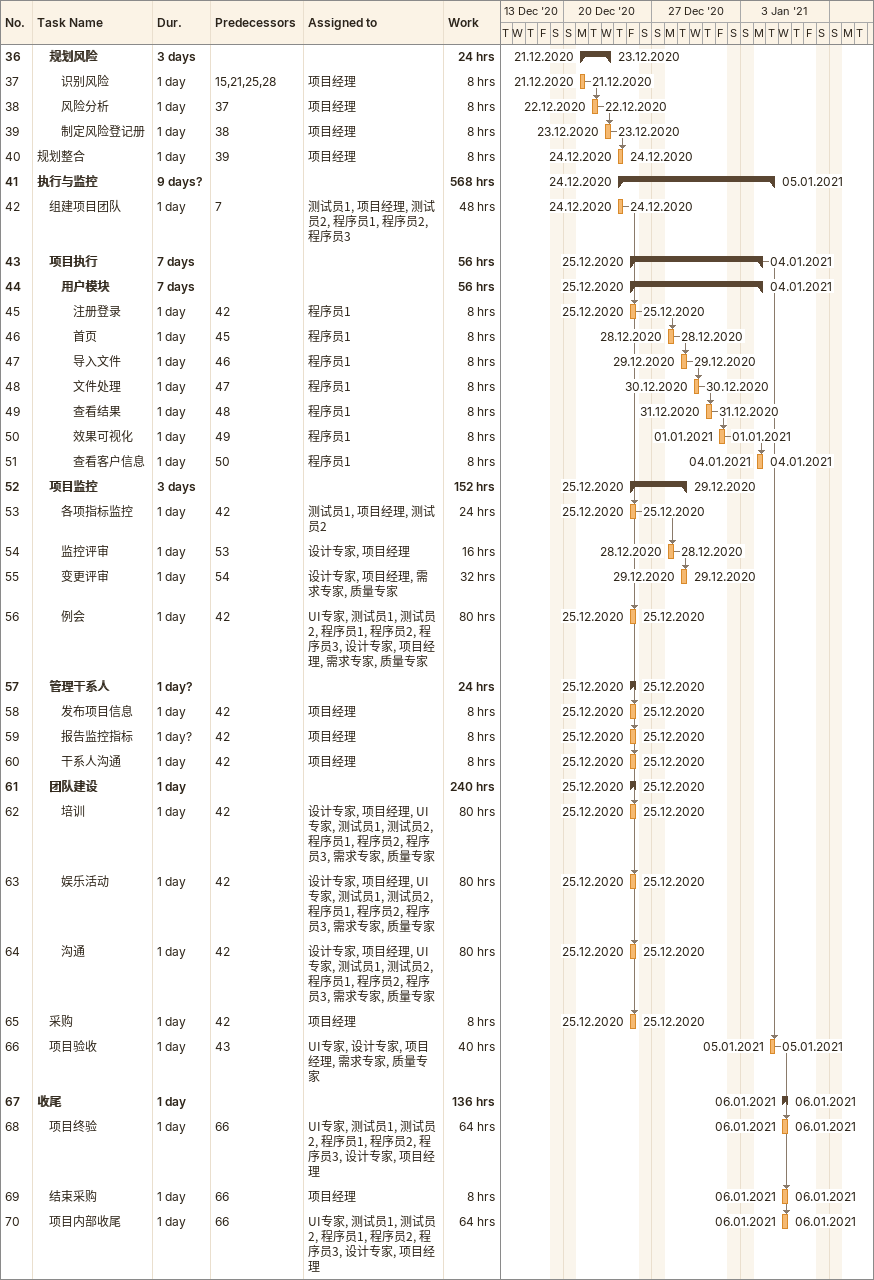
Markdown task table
| ID | Level | Task | Duration | Start | Finish | Predecessors | Resources | Work (h) |
|---|---|---|---|---|---|---|---|---|
| 36 | 2 | **规划风险** | 3d | 2020-12-21 | 2020-12-23 |  |  | 24 |
| 37 | 3 | 识别风险 | 1d | 2020-12-21 | 2020-12-21 | 15, 21, 25, 28 | 项目经理 | 8 |
| 38 | 3 | 风险分析 | 1d | 2020-12-22 | 2020-12-22 | 37 | 项目经理 | 8 |
| 39 | 3 | 制定风险登记册 | 1d | 2020-12-23 | 2020-12-23 | 38 | 项目经理 | 8 |
| 40 | 1 | 规划整合 | 1d | 2020-12-24 | 2020-12-24 | 39 | 项目经理 | 8 |
| 41 | 1 | **执行与监控** | 9d? | 2020-12-24 | 2021-01-05 |  |  | 568 |
| 42 | 2 | 组建项目团队 | 1d | 2020-12-24 | 2020-12-24 | 7 | 测试员1, 项目经理, 测试员2, 程序员1, 程序员2, 程序员3 | 48 |
| 43 | 2 | **项目执行** | 7d | 2020-12-25 | 2021-01-04 |  |  | 56 |
| 44 | 3 | **用户模块** | 7d | 2020-12-25 | 2021-01-04 |  |  | 56 |
| 45 | 4 | 注册登录 | 1d | 2020-12-25 | 2020-12-25 | 42 | 程序员1 | 8 |
| 46 | 4 | 首页 | 1d | 2020-12-28 | 2020-12-28 | 45 | 程序员1 | 8 |
| 47 | 4 | 导入文件 | 1d | 2020-12-29 | 2020-12-29 | 46 | 程序员1 | 8 |
| 48 | 4 | 文件处理 | 1d | 2020-12-30 | 2020-12-30 | 47 | 程序员1 | 8 |
| 49 | 4 | 查看结果 | 1d | 2020-12-31 | 2020-12-31 | 48 | 程序员1 | 8 |
| 50 | 4 | 效果可视化 | 1d | 2021-01-01 | 2021-01-01 | 49 | 程序员1 | 8 |
| 51 | 4 | 查看客户信息 | 1d | 2021-01-04 | 2021-01-04 | 50 | 程序员1 | 8 |
| 52 | 2 | **项目监控** | 3d | 2020-12-25 | 2020-12-29 |  |  | 152 |
| 53 | 3 | 各项指标监控 | 1d | 2020-12-25 | 2020-12-25 | 42 | 测试员1, 项目经理, 测试员2 | 24 |
| 54 | 3 | 监控评审 | 1d | 2020-12-28 | 2020-12-28 | 53 | 设计专家, 项目经理 | 16 |
| 55 | 3 | 变更评审 | 1d | 2020-12-29 | 2020-12-29 | 54 | 设计专家, 项目经理, 需求专家, 质量专家 | 32 |
| 56 | 3 | 例会 | 1d | 2020-12-25 | 2020-12-25 | 42 | UI专家, 测试员1, 测试员2, 程序员1, 程序员2, 程序员3, 设计专家, 项目经理, 需求专家, 质量专家 | 80 |
| 57 | 2 | **管理干系人** | 1d? | 2020-12-25 | 2020-12-25 |  |  | 24 |
| 58 | 3 | 发布项目信息 | 1d | 2020-12-25 | 2020-12-25 | 42 | 项目经理 | 8 |
| 59 | 3 | 报告监控指标 | 1d? | 2020-12-25 | 2020-12-25 | 42 | 项目经理 | 8 |
| 60 | 3 | 干系人沟通 | 1d | 2020-12-25 | 2020-12-25 | 42 | 项目经理 | 8 |
| 61 | 2 | **团队建设** | 1d | 2020-12-25 | 2020-12-25 |  |  | 240 |
| 62 | 3 | 培训 | 1d | 2020-12-25 | 2020-12-25 | 42 | 设计专家, 项目经理, UI专家, 测试员1, 测试员2, 程序员1, 程序员2, 程序员3, 需求专家, 质量专家 | 80 |
| 63 | 3 | 娱乐活动 | 1d | 2020-12-25 | 2020-12-25 | 42 | 设计专家, 项目经理, UI专家, 测试员1, 测试员2, 程序员1, 程序员2, 程序员3, 需求专家, 质量专家 | 80 |
| 64 | 3 | 沟通 | 1d | 2020-12-25 | 2020-12-25 | 42 | 设计专家, 项目经理, UI专家, 测试员1, 测试员2, 程序员1, 程序员2, 程序员3, 需求专家, 质量专家 | 80 |
| 65 | 2 | 采购 | 1d | 2020-12-25 | 2020-12-25 | 42 | 项目经理 | 8 |
| 66 | 2 | 项目验收 | 1d | 2021-01-05 | 2021-01-05 | 43 | UI专家, 设计专家, 项目经理, 需求专家, 质量专家 | 40 |
| 67 | 1 | **收尾** | 1d | 2021-01-06 | 2021-01-06 |  |  | 136 |
| 68 | 2 | 项目终验 | 1d | 2021-01-06 | 2021-01-06 | 66 | UI专家, 测试员1, 测试员2, 程序员1, 程序员2, 程序员3, 设计专家, 项目经理 | 64 |
| 69 | 2 | 结束采购 | 1d | 2021-01-06 | 2021-01-06 | 66 | 项目经理 | 8 |
| 70 | 2 | 项目内部收尾 | 1d | 2021-01-06 | 2021-01-06 | 66 | UI专家, 测试员1, 测试员2, 程序员1, 程序员2, 程序员3, 设计专家, 项目经理 | 64 |
